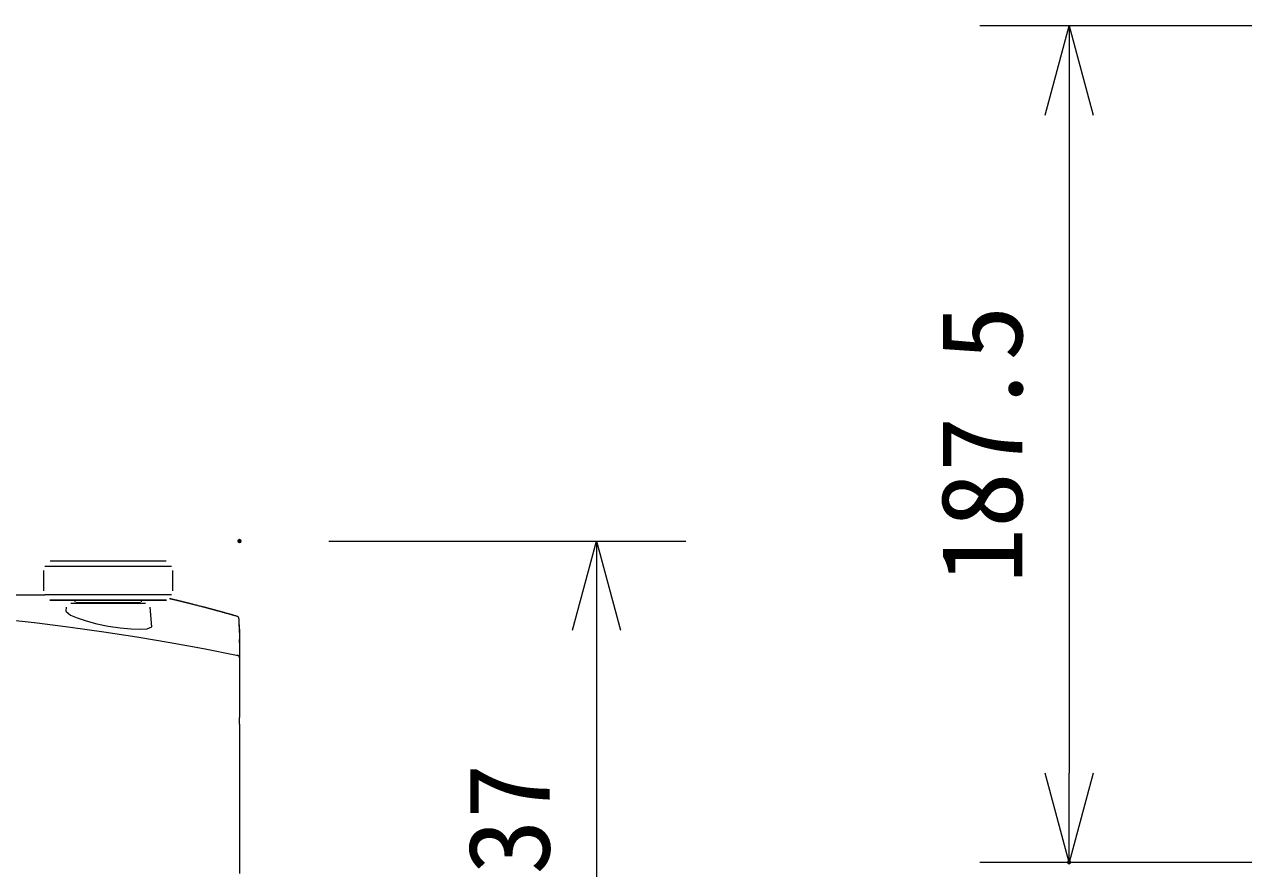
# Model space of a CAD drawing. Units: millimetres, scale not verified. Extents: x -62 to 63, y -56 to 57.
# Drawn here: x -13.55 to 13.78, y 18.01 to 36.94 of the extents above; entities that cross this region are included whole.
import ezdxf
from ezdxf.enums import TextEntityAlignment as Align

# ---------------------------------------------------------------- set-up
doc = ezdxf.new("R2010")
doc.units = ezdxf.units.MM
doc.header["$LTSCALE"] = 0.125
doc.header["$PDMODE"] = 32
doc.header["$PDSIZE"] = 0.0625
for name, color, linetype, lineweight in [('0-0_0', 7, 'Continuous', 18), ('0-4_GAIKEI', 7, 'Continuous', 18), ('0-5_SUNPO', 7, 'Continuous', 18)]:
    doc.layers.add(name, color=color, linetype=linetype, lineweight=lineweight)
doc.layers.add('0-1_DEFPOINTS', color=7, linetype='Continuous')
doc.styles.add('ＭＳ ゴシック', font='')
doc.styles.get('ＭＳ ゴシック').set_extended_font_data('MS Gothic')

# ---------------------------------------------------------------- blocks, each defined once
blk = doc.blocks.new('_OPEN30')
at = {"layer": '0-0_0'}
blk.add_line((0, 0), (-1, 0), dxfattribs=at)
blk.add_lwpolyline([(-1, 0.26795), (0, 0), (-1, -0.26795)], dxfattribs=at)
blk = doc.blocks.new('D7')
at = {"layer": '0-1_DEFPOINTS'}
for p in [(14.4548, 35.2051), (6.4548, 16.4551), (14.4548, 16.4551)]:
    blk.add_point(p, dxfattribs=at)
at = {"layer": '0-5_SUNPO'}
for p, q in [((12.4548, 35.2051), (4.4548, 35.2051)), ((6.4548, 33.2051), (6.4548, 18.4551)), ((12.4548, 16.4551), (4.4548, 16.4551))]:
    blk.add_line(p, q, dxfattribs=at)
at = {"layer": '0-5_SUNPO', "xscale": 2, "yscale": 2}
for p, rotation in [((6.4548, 35.2051), 90), ((6.4548, 16.4551), 270)]:
    blk.add_blockref('_OPEN30', p, dxfattribs=dict(at, rotation=rotation))
at = {"layer": '0-5_SUNPO', "style": 'ＭＳ ゴシック'}
blk.add_text('187.5', height=1.833, rotation=90, dxfattribs=at).set_placement((5.9548, 22.7051), align=Align.BOTTOM_LEFT)
blk = doc.blocks.new('D6')
at = {"layer": '0-1_DEFPOINTS'}
for p in [(-12.1387, 23.6568), (-12.1387, 9.9568), (-4.1387, 9.9568)]:
    blk.add_point(p, dxfattribs=at)
at = {"layer": '0-5_SUNPO'}
for p, q in [((-10.1387, 23.6568), (-2.1387, 23.6568)), ((-4.1387, 21.6568), (-4.1387, 11.9568)), ((-10.1387, 9.9568), (-2.1387, 9.9568))]:
    blk.add_line(p, q, dxfattribs=at)
at = {"layer": '0-5_SUNPO', "xscale": 2, "yscale": 2}
for p, rotation in [((-4.1387, 23.6568), 90), ((-4.1387, 9.9568), 270)]:
    blk.add_blockref('_OPEN30', p, dxfattribs=dict(at, rotation=rotation))
at = {"layer": '0-5_SUNPO', "style": 'ＭＳ ゴシック'}
blk.add_text('137', height=1.833, rotation=90, dxfattribs=at).set_placement((-4.6387, 14.9318), align=Align.BOTTOM_LEFT)

msp = doc.modelspace()

# ---------------------------------------------------------------- linework, layer by layer
at = {"layer": '0-4_GAIKEI', "color": 1}
for p, q in [((-13.1203, 24.6939), (-13.1203, 24.242)), ((-10.2209, 24.242), (-10.2209, 24.6939)), ((-12.9753, 24.0286), (-12.4204, 24.019)), ((-12.6083, 23.8714), (-12.6161, 23.7812)), ((-12.6083, 23.8714), (-12.6161, 23.7812)), ((-12.4204, 24.019), (-12.4204, 23.9935)), ((-12.3958, 23.9685), (-12.0604, 23.9627)), ((-11.2806, 23.9627), (-10.9452, 23.9685)), ((-10.6946, 23.4355), (-10.7327, 23.8714)), ((-10.6946, 23.4355), (-10.7327, 23.8714))]:
    msp.add_line(p, q, dxfattribs=at)
at = {"layer": '0-4_GAIKEI'}
for p, q in [((-14.062, 24.1526), (-13.0893, 24.1526)), ((-8.7762, 23.667), (-8.8105, 23.6765)), ((-8.772, 23.6656), (-8.7762, 23.667)), ((-8.7278, 23.0734), (-8.7273, 23.0267))]:
    msp.add_line(p, q, dxfattribs=at)
at = {"layer": '0-4_GAIKEI', "color": 1}
for points in [[(-10.3671, 24.9056), (-10.431, 24.9056), (-10.6162, 24.9056), (-10.9045, 24.9056), (-11.2677, 24.9056), (-11.6706, 24.9056), (-12.0733, 24.9056), (-12.4366, 24.9056), (-12.7249, 24.9056), (-12.9101, 24.9056), (-12.9739, 24.9056)], [(-10.2509, 24.784), (-10.3204, 24.784), (-10.522, 24.784), (-10.8361, 24.784), (-11.2317, 24.784), (-11.6706, 24.784), (-12.1093, 24.784), (-12.505, 24.784), (-12.8191, 24.784), (-13.0206, 24.784), (-13.0901, 24.784)], [(-10.2509, 24.1521), (-10.3204, 24.1521), (-10.522, 24.1521), (-10.8361, 24.1521), (-11.2317, 24.1521), (-11.6706, 24.1521), (-12.1093, 24.1521), (-12.505, 24.1521), (-12.8191, 24.1521), (-13.0206, 24.1521), (-13.0901, 24.1521)], [(-10.3657, 24.0286), (-10.4296, 24.0286), (-10.6149, 24.0286), (-10.9036, 24.0286), (-11.2674, 24.0286), (-11.6706, 24.0286), (-12.0736, 24.0286), (-12.4374, 24.0286), (-12.7261, 24.0286), (-12.9114, 24.0286), (-12.9753, 24.0286)], [(-12.6161, 23.7812), (-12.5145, 23.6956), (-12.3667, 23.6331), (-12.1661, 23.5664), (-11.9265, 23.502), (-11.6668, 23.4474), (-11.4027, 23.4071), (-11.1555, 23.3842), (-10.948, 23.379), (-10.7953, 23.3889), (-10.6948, 23.4355)], [(-12.6161, 23.7812), (-12.5145, 23.6956), (-12.3667, 23.6331), (-12.1661, 23.5664), (-11.9265, 23.502), (-11.6668, 23.4474), (-11.4027, 23.4071), (-11.1555, 23.3842), (-10.948, 23.379), (-10.7953, 23.3889), (-10.6948, 23.4355)], [(-12.5087, 23.9627), (-12.4448, 23.9627), (-12.2632, 23.9627), (-11.9913, 23.9627), (-11.6706, 23.9627), (-11.3497, 23.9627), (-11.0778, 23.9627), (-10.8962, 23.9627), (-10.8323, 23.9627)], [(-12.5087, 23.9627), (-12.4448, 23.9627), (-12.2632, 23.9627), (-11.9913, 23.9627), (-11.6706, 23.9627), (-11.3497, 23.9627), (-11.0778, 23.9627), (-10.8962, 23.9627), (-10.8323, 23.9627)], [(-10.9206, 24.019), (-10.9778, 24.019), (-11.1402, 24.019), (-11.3836, 24.019), (-11.6706, 24.019), (-11.9575, 24.019), (-12.2008, 24.019), (-12.3632, 24.019), (-12.4204, 24.019)], [(-10.9452, 23.9685), (-11.0004, 23.9685), (-11.1577, 23.9685), (-11.3929, 23.9685), (-11.6706, 23.9685), (-11.9481, 23.9685), (-12.1833, 23.9685), (-12.3406, 23.9685), (-12.3958, 23.9685)], [(-10.9206, 23.9935), (-10.9206, 24.019), (-10.3657, 24.0286)], [(-14.7614, 23.6823), (-14.0117, 23.6067), (-13.2629, 23.5216), (-12.5154, 23.4271), (-11.7691, 23.3227), (-11.0244, 23.2079), (-10.2812, 23.0827), (-9.5349, 22.9464), (-8.7959, 22.7989)], [(-8.7959, 22.7989), (-8.7798, 22.7952), (-8.7638, 22.7916)], [(-8.7259, 22.7391), (-8.7286, 22.7548), (-8.7347, 22.7699), (-8.7405, 22.7777), (-8.7483, 22.7844), (-8.756, 22.7884), (-8.7645, 22.7918)], [(-8.7259, 22.2316), (-8.7259, 22.2262), (-8.7259, 22.2209)], [(-8.7259, 22.2316), (-8.7259, 22.2262), (-8.7259, 22.2209)]]:
    msp.add_lwpolyline(points, dxfattribs=at)
at = {"layer": '0-4_GAIKEI'}
for points in [[(-14.7614, 24.1526), (-14.4026, 24.1526), (-14.062, 24.1526), (-13.0893, 24.1526)], [(-10.1592, 24.0309), (-10.1688, 24.0333), (-10.1792, 24.0357), (-10.1892, 24.0381), (-10.1999, 24.0407), (-10.2107, 24.0433), (-10.222, 24.0459), (-10.2331, 24.0486), (-10.2445, 24.0512), (-10.2562, 24.054), (-10.2673, 24.0565), (-10.2785, 24.0591), (-10.2931, 24.0627)], [(-10.2705, 24.0574), (-10.2756, 24.0586), (-10.2809, 24.0598), (-10.2862, 24.061), (-10.2929, 24.0627)], [(-9.7572, 23.9319), (-9.7769, 23.9368), (-9.7967, 23.9418), (-9.8167, 23.9468), (-9.8369, 23.952), (-9.8561, 23.9568), (-9.8755, 23.9616), (-9.8938, 23.9663), (-9.9122, 23.9708), (-9.9291, 23.9751), (-9.9462, 23.9792), (-9.9623, 23.9832), (-9.9783, 23.9871), (-9.9933, 23.9909), (-10.0084, 23.9945), (-10.0225, 23.998), (-10.0365, 24.0014), (-10.0515, 24.005), (-10.0663, 24.0085), (-10.0799, 24.0119), (-10.0932, 24.0152), (-10.1058, 24.0183), (-10.118, 24.0211), (-10.1291, 24.0236), (-10.14, 24.0264), (-10.1496, 24.0286), (-10.1587, 24.0309), (-10.1671, 24.0329), (-10.1753, 24.0348), (-10.1836, 24.0367), (-10.1917, 24.0386), (-10.2004, 24.0409), (-10.209, 24.0428), (-10.2181, 24.045), (-10.227, 24.0472), (-10.2364, 24.0493), (-10.2458, 24.0515), (-10.2557, 24.0538), (-10.2654, 24.0562), (-10.2705, 24.0574)], [(-9.774, 23.9362), (-9.7924, 23.9408), (-9.8109, 23.9456), (-9.8292, 23.9501), (-9.8474, 23.9548), (-9.8657, 23.9594), (-9.8841, 23.9639), (-9.9024, 23.9685), (-9.9206, 23.9728), (-9.9376, 23.9771), (-9.9545, 23.9815), (-9.9716, 23.9856), (-9.9884, 23.9897), (-10.0054, 23.9939), (-10.0222, 23.998), (-10.0315, 24.0002), (-10.0409, 24.0025), (-10.0492, 24.0045), (-10.0573, 24.0064), (-10.0641, 24.0081), (-10.071, 24.0097), (-10.0767, 24.0112), (-10.0823, 24.0126), (-10.086, 24.0135), (-10.0899, 24.0143), (-10.0929, 24.015), (-10.0957, 24.0157), (-10.0979, 24.0162), (-10.1, 24.0168), (-10.1021, 24.0173), (-10.1043, 24.018), (-10.1072, 24.0185), (-10.1099, 24.0192), (-10.113, 24.02), (-10.1164, 24.0207), (-10.1245, 24.0226), (-10.1324, 24.0245), (-10.141, 24.0267), (-10.1494, 24.0286), (-10.1592, 24.0309)], [(-9.3737, 23.8325), (-9.3822, 23.8349), (-9.3907, 23.8371), (-9.3991, 23.8394), (-9.4076, 23.8418), (-9.4159, 23.844), (-9.4244, 23.8461), (-9.4326, 23.8485), (-9.4409, 23.8507), (-9.4494, 23.8528), (-9.4574, 23.8549), (-9.4654, 23.8573), (-9.4692, 23.8583), (-9.473, 23.8592), (-9.4767, 23.8602), (-9.4804, 23.8612), (-9.484, 23.8621), (-9.4877, 23.863), (-9.4915, 23.8642), (-9.4958, 23.8652), (-9.5007, 23.8666), (-9.5058, 23.868), (-9.5116, 23.8695), (-9.5176, 23.8711), (-9.5245, 23.873), (-9.5316, 23.8747), (-9.5393, 23.8767), (-9.5473, 23.879), (-9.5557, 23.8811), (-9.5644, 23.8833), (-9.5839, 23.8885), (-9.6092, 23.8938), (-9.6296, 23.899), (-9.6505, 23.9045), (-9.6718, 23.91), (-9.6933, 23.9155), (-9.7153, 23.9212), (-9.7375, 23.9269), (-9.7557, 23.9315), (-9.774, 23.9362)], [(-9.1878, 23.7819), (-9.1891, 23.7824), (-9.1902, 23.7825), (-9.1912, 23.7829), (-9.1925, 23.7832), (-9.1939, 23.7836), (-9.1954, 23.7841), (-9.1972, 23.7844), (-9.2016, 23.7856), (-9.206, 23.7869), (-9.2117, 23.7884), (-9.2175, 23.7901), (-9.2245, 23.792), (-9.2316, 23.7939), (-9.24, 23.7962), (-9.2484, 23.7986), (-9.258, 23.8011), (-9.2677, 23.8037), (-9.2787, 23.8068), (-9.2898, 23.8098), (-9.3021, 23.8132), (-9.3145, 23.8165), (-9.3279, 23.8203), (-9.3415, 23.8239), (-9.3552, 23.8277), (-9.3692, 23.8313), (-9.3835, 23.8352), (-9.3975, 23.839), (-9.4266, 23.8468), (-9.4561, 23.8545), (-9.4863, 23.8626), (-9.5168, 23.8709), (-9.5481, 23.8792), (-9.5799, 23.8874), (-9.6177, 23.8959), (-9.6505, 23.9043), (-9.6843, 23.9131), (-9.7182, 23.9217), (-9.7375, 23.9267), (-9.7572, 23.9319)], [(-8.9613, 23.7188), (-8.9669, 23.7204), (-8.9726, 23.7219), (-8.978, 23.7235), (-8.9839, 23.7252), (-8.9939, 23.728), (-9.0043, 23.7311), (-9.0145, 23.7338), (-9.0248, 23.7366), (-9.035, 23.7395), (-9.0452, 23.7424), (-9.0588, 23.7462), (-9.0725, 23.75), (-9.086, 23.7538), (-9.0995, 23.7574), (-9.1129, 23.7612), (-9.1265, 23.765), (-9.1397, 23.7686), (-9.1533, 23.7724), (-9.1646, 23.7755), (-9.1759, 23.7786), (-9.187, 23.7817), (-9.1984, 23.7848), (-9.2095, 23.7879), (-9.2208, 23.791), (-9.2319, 23.7941), (-9.2432, 23.7972), (-9.2543, 23.8001), (-9.2653, 23.803), (-9.2764, 23.8063), (-9.2875, 23.8092), (-9.2984, 23.8123), (-9.3093, 23.8153), (-9.3203, 23.818), (-9.3312, 23.8211), (-9.3397, 23.8234), (-9.3483, 23.8256), (-9.3568, 23.828), (-9.3653, 23.8302), (-9.3737, 23.8325)], [(-8.7754, 23.6663), (-8.7927, 23.6711), (-8.8102, 23.6761), (-8.8294, 23.6816), (-8.8486, 23.6871), (-8.8667, 23.6921), (-8.8849, 23.6973), (-8.902, 23.7023), (-8.9191, 23.7069), (-8.9352, 23.7116), (-8.9514, 23.7159), (-8.9664, 23.7202), (-8.9815, 23.7245), (-8.9969, 23.7288), (-9.0122, 23.7331), (-9.0263, 23.7371), (-9.0404, 23.741), (-9.0535, 23.7445), (-9.0663, 23.7483), (-9.0778, 23.7514), (-9.0895, 23.7546), (-9.0998, 23.7576), (-9.1103, 23.7605), (-9.119, 23.7629), (-9.1276, 23.7652), (-9.1351, 23.7672), (-9.1425, 23.7695), (-9.1491, 23.7712), (-9.1554, 23.7729), (-9.1607, 23.7743), (-9.166, 23.7758), (-9.17, 23.777), (-9.1741, 23.7781), (-9.1772, 23.7789), (-9.1803, 23.7798), (-9.1821, 23.7803), (-9.1838, 23.7808), (-9.1853, 23.7812), (-9.1866, 23.7815), (-9.1878, 23.7819)], [(-8.853, 23.6883), (-8.8553, 23.689), (-8.8588, 23.6899), (-8.8624, 23.6909), (-8.8659, 23.692), (-8.8692, 23.6928), (-8.8725, 23.6939), (-8.8757, 23.6949), (-8.8787, 23.6957), (-8.8817, 23.6966), (-8.8846, 23.6973), (-8.8873, 23.6982), (-8.89, 23.6988), (-8.8928, 23.6995), (-8.8953, 23.7004), (-8.8979, 23.7011), (-8.9004, 23.7019), (-8.9029, 23.7026), (-8.905, 23.7032), (-8.9071, 23.7038), (-8.9092, 23.7044), (-8.9113, 23.7049), (-8.9133, 23.7054), (-8.9152, 23.7059), (-8.917, 23.7064), (-8.9189, 23.7069), (-8.9206, 23.7075), (-8.9223, 23.708), (-8.9238, 23.7083), (-8.9256, 23.709), (-8.9274, 23.7095), (-8.9293, 23.71), (-8.932, 23.7107), (-8.9348, 23.7114), (-8.9383, 23.7125), (-8.9418, 23.7135), (-8.9463, 23.7147), (-8.9507, 23.7159), (-8.956, 23.7174), (-8.9613, 23.7188)], [(-8.7405, 23.6291), (-8.7409, 23.6305), (-8.7412, 23.6317), (-8.7415, 23.6331), (-8.7421, 23.6343), (-8.7424, 23.6358), (-8.7429, 23.6372), (-8.7436, 23.6386), (-8.7444, 23.64), (-8.7451, 23.6413), (-8.7458, 23.6429), (-8.7466, 23.6444), (-8.7477, 23.6458), (-8.7488, 23.6474), (-8.7498, 23.6489), (-8.751, 23.6506), (-8.7525, 23.652), (-8.7539, 23.6536), (-8.7555, 23.6551), (-8.757, 23.6567), (-8.759, 23.6582), (-8.7609, 23.6596), (-8.7631, 23.661), (-8.7653, 23.6623), (-8.768, 23.6635), (-8.7708, 23.6649), (-8.7759, 23.6668)], [(-8.7412, 23.6324), (-8.7415, 23.6336), (-8.7421, 23.6348), (-8.7424, 23.6362), (-8.7429, 23.6374), (-8.7434, 23.6386), (-8.7442, 23.64), (-8.7447, 23.6412), (-8.7456, 23.6425), (-8.7463, 23.6443), (-8.7473, 23.6458), (-8.7486, 23.6474), (-8.7496, 23.6489), (-8.751, 23.6508), (-8.7525, 23.6524), (-8.754, 23.6541), (-8.7557, 23.6556), (-8.7576, 23.6572), (-8.7599, 23.6591), (-8.7621, 23.6608), (-8.7648, 23.6622), (-8.7676, 23.6637), (-8.7697, 23.6646), (-8.772, 23.6656)], [(-8.7335, 23.4753), (-8.7336, 23.4803), (-8.7336, 23.4853), (-8.7338, 23.4929), (-8.734, 23.5001), (-8.7341, 23.5072), (-8.7343, 23.5141), (-8.7345, 23.5208), (-8.7347, 23.5272), (-8.7348, 23.5335), (-8.735, 23.5394), (-8.7352, 23.5452), (-8.7353, 23.5509), (-8.7355, 23.5564), (-8.7357, 23.5616), (-8.7359, 23.5666), (-8.736, 23.5716), (-8.7362, 23.5761), (-8.7364, 23.5805), (-8.7366, 23.5848), (-8.7368, 23.5888), (-8.737, 23.5928), (-8.7372, 23.5962), (-8.7373, 23.5998), (-8.7375, 23.6031), (-8.7377, 23.6062), (-8.7378, 23.6091), (-8.738, 23.6121), (-8.7382, 23.6148), (-8.7385, 23.6176), (-8.7389, 23.6203), (-8.739, 23.6222), (-8.7394, 23.6241), (-8.7396, 23.6253), (-8.7397, 23.6265), (-8.7401, 23.6277), (-8.7403, 23.6289), (-8.7407, 23.6301), (-8.7409, 23.6313), (-8.7412, 23.6324)], [(-8.7328, 23.4483), (-8.733, 23.4548), (-8.733, 23.4614), (-8.7333, 23.4695), (-8.7335, 23.4772), (-8.7336, 23.485), (-8.7338, 23.4924), (-8.734, 23.4996), (-8.7341, 23.5067), (-8.7343, 23.5135), (-8.7345, 23.5203), (-8.7347, 23.5268), (-8.7348, 23.533), (-8.735, 23.539), (-8.7352, 23.5449), (-8.7353, 23.5506), (-8.7355, 23.5561), (-8.7357, 23.5612), (-8.7359, 23.5662), (-8.736, 23.5712), (-8.7362, 23.5757), (-8.7364, 23.5802), (-8.7364, 23.5845), (-8.7368, 23.5886), (-8.737, 23.5924), (-8.7372, 23.596), (-8.7373, 23.5997), (-8.7375, 23.6029), (-8.7377, 23.6062), (-8.7378, 23.6091), (-8.738, 23.6119), (-8.7384, 23.615), (-8.7385, 23.6176), (-8.7387, 23.6196), (-8.739, 23.6217), (-8.7392, 23.6234), (-8.7396, 23.6253), (-8.7397, 23.6265), (-8.7401, 23.6277), (-8.7405, 23.6291)], [(-8.7335, 23.4745), (-8.7304, 23.2947), (-8.7296, 23.2375), (-8.7288, 23.1764), (-8.7281, 23.109), (-8.7273, 23.0267)], [(-8.7328, 23.4474), (-8.7323, 23.424), (-8.7311, 23.3467), (-8.7299, 23.2566), (-8.7285, 23.1524)], [(-8.7278, 23.0737), (-8.7278, 23.0821), (-8.7279, 23.0902), (-8.7279, 23.0987), (-8.7279, 23.1069), (-8.7281, 23.1145), (-8.7281, 23.1219), (-8.7283, 23.1292), (-8.7283, 23.1362), (-8.7285, 23.1443), (-8.7285, 23.1522)], [(-8.7273, 23.0267), (-8.7271, 23.0057), (-8.7269, 22.9838), (-8.7269, 22.9724), (-8.7267, 22.9611), (-8.7267, 22.9494), (-8.7266, 22.9375), (-8.7266, 22.9247), (-8.7266, 22.9111), (-8.7264, 22.8963), (-8.7264, 22.8803), (-8.7262, 22.8443), (-8.726, 22.8033)], [(-8.7273, 23.0267), (-8.7271, 23.0057), (-8.7269, 22.9838), (-8.7269, 22.9724), (-8.7267, 22.9611), (-8.7267, 22.9494), (-8.7266, 22.9375), (-8.7266, 22.9247), (-8.7266, 22.9111), (-8.7264, 22.8963), (-8.7264, 22.8803), (-8.7262, 22.8443), (-8.726, 22.8033)], [(-8.726, 22.8033), (-8.726, 22.5932), (-8.7259, 22.3831), (-8.7259, 22.3458), (-8.7259, 22.3082), (-8.7259, 22.27), (-8.7259, 22.2316)], [(-8.726, 22.8033), (-8.726, 22.5932), (-8.7259, 22.3831), (-8.7259, 22.3458), (-8.7259, 22.3082), (-8.7259, 22.27), (-8.7259, 22.2316)], [(-8.7259, 22.7391), (-8.7259, 22.7067), (-8.7259, 22.6535)], [(-8.7259, 22.6535), (-8.7259, 22.5278), (-8.7259, 22.3611), (-8.7259, 22.152), (-8.7259, 21.9051), (-8.7259, 21.3972)], [(-8.7259, 21.2501), (-8.7259, 21.2625), (-8.7259, 21.2748), (-8.7259, 21.2918), (-8.7259, 21.3085), (-8.7259, 21.3261), (-8.7259, 21.3436), (-8.7259, 21.3617), (-8.7259, 21.38), (-8.7259, 21.3888), (-8.7259, 21.3974)], [(-8.7259, 21.2505), (-8.7259, 20.9989), (-8.7259, 20.8342), (-8.7259, 20.6689), (-8.7259, 19.9981), (-8.7259, 19.3134), (-8.7259, 18.6137), (-8.7259, 17.904)]]:
    msp.add_lwpolyline(points, dxfattribs=at)

# ---------------------------------------------------------------- block references
at = {"layer": '0-5_SUNPO'}
for name in ['D7', 'D6']:
    msp.add_blockref(name, (3.4128, 1.6988), dxfattribs=at)

doc.saveas('drawing.dxf')
